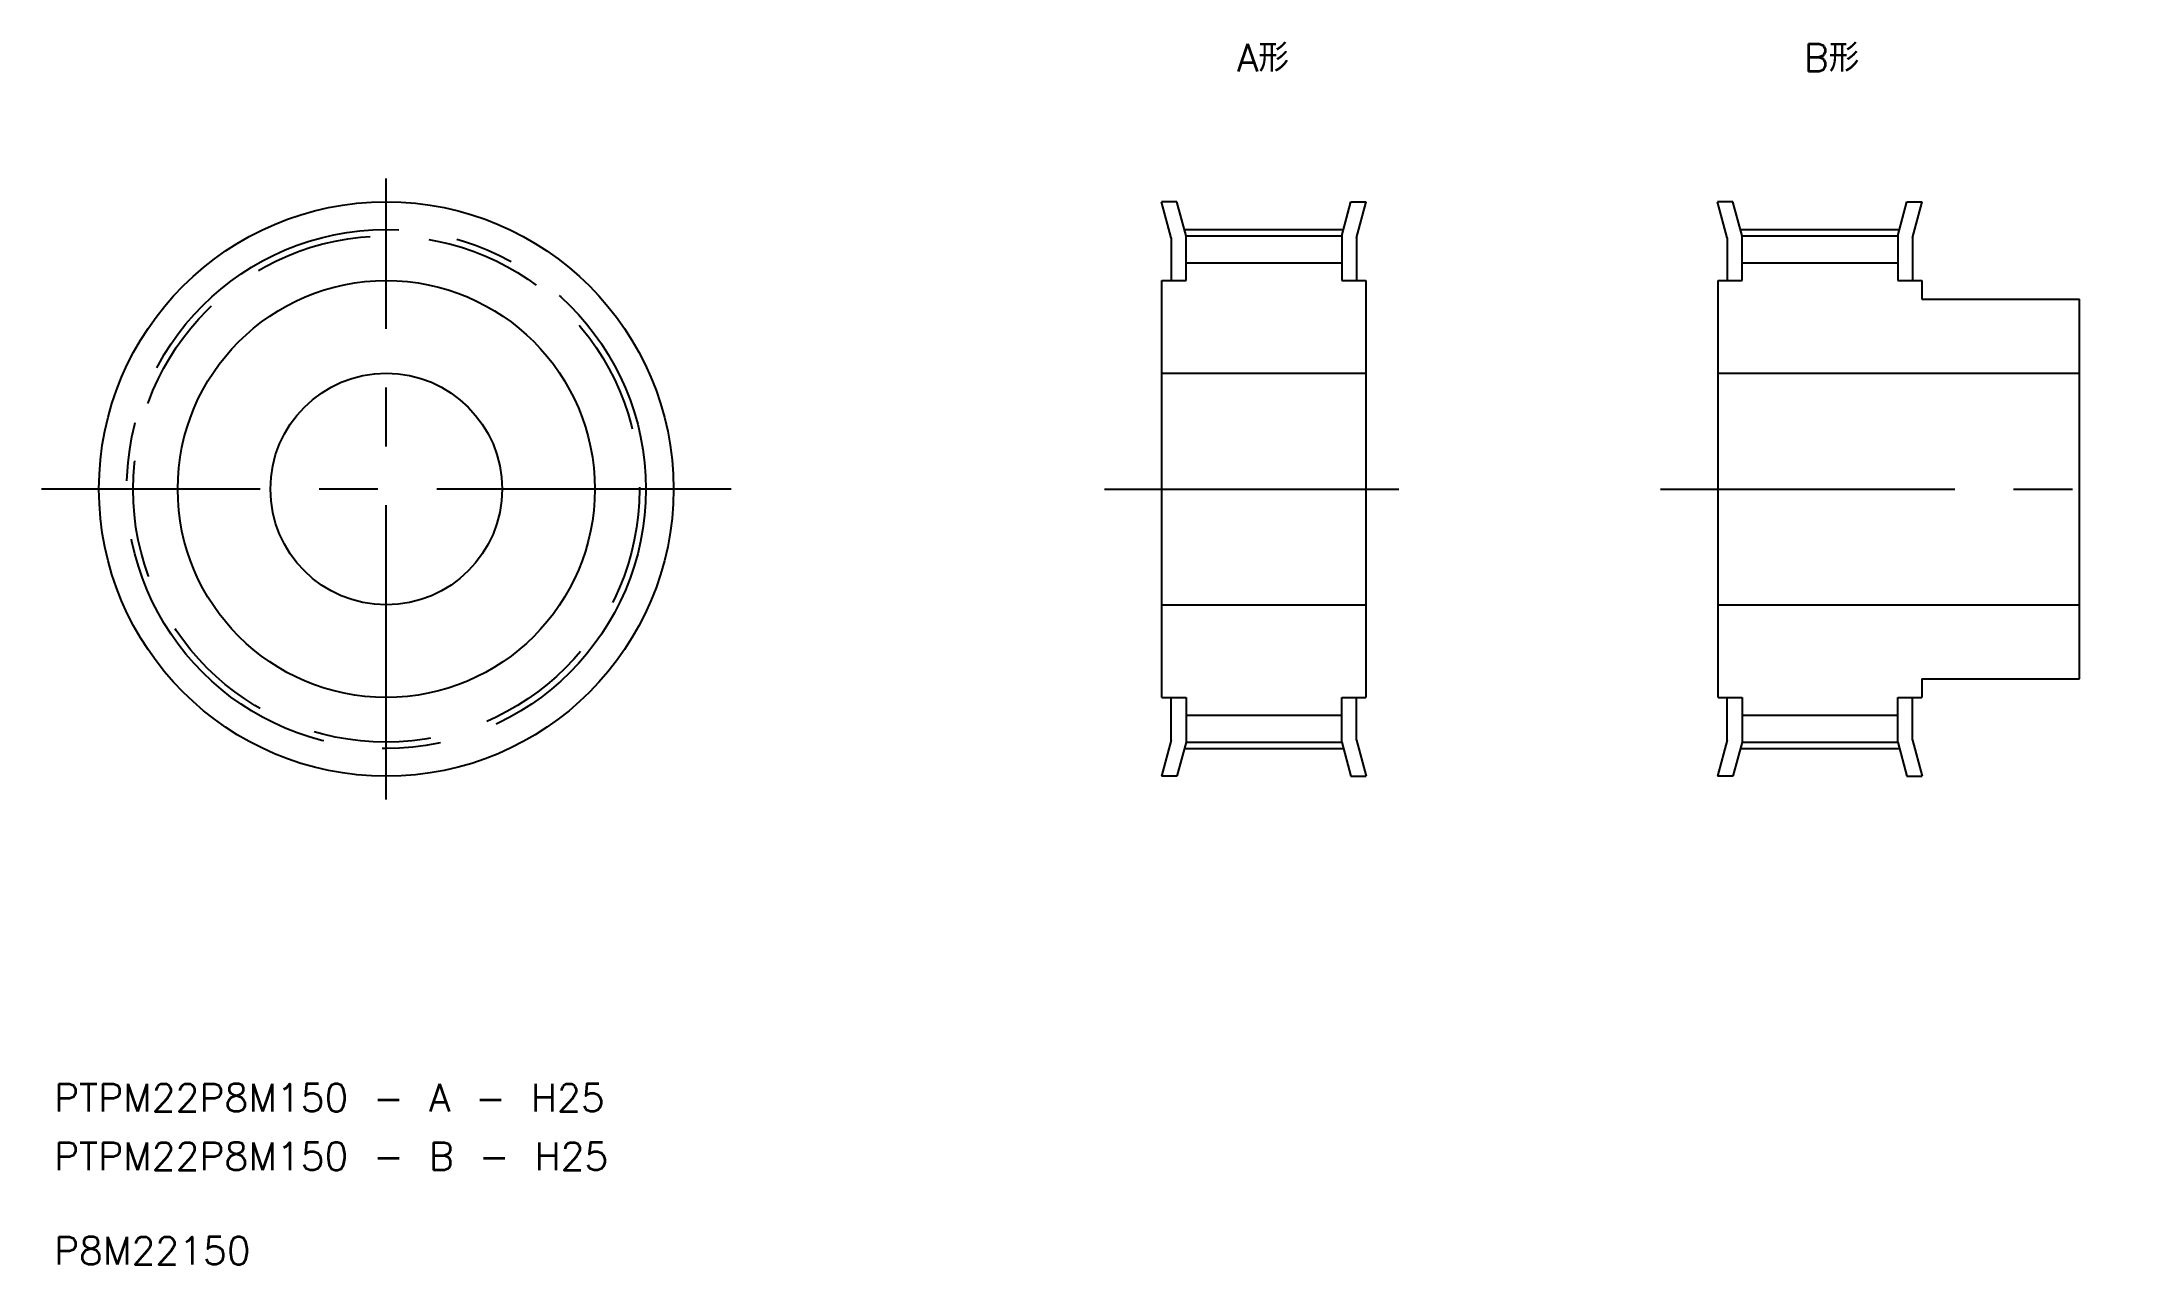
# Model space of a CAD drawing. Extents: x 20 to 244, y 0 to 132.
import ezdxf
from ezdxf.enums import TextEntityAlignment as Align

# ---------------------------------------------------------------- set-up
doc = ezdxf.new("R2010")
doc.units = 0
doc.header["$MEASUREMENT"] = 0
doc.linetypes.add('CENTER', pattern=[50.8, 31.75, -6.35, 6.35, -6.35])
doc.linetypes.add('DASHED', pattern=[19.05, 12.7, -6.35])
doc.layers.get('0').update_dxf_attribs({"linetype": 'CONTINUOUS'})
doc.layers.add('CENTER', color=1, linetype='CONTINUOUS')
doc.styles.get("Standard").update_dxf_attribs({"font": 'txt.shx', "bigfont": 'bigfont.shx'})

msp = doc.modelspace()

# ---------------------------------------------------------------- linework, layer by layer
at = {"color": 7, "linetype": 'Continuous'}
for p, q in [((143.01, 115.01), (141.36, 115.01)), ((142.4, 111.13), (141.36, 115.01)), ((144, 111.34), (143.01, 115.01)), ((160.8, 111.34), (161.78, 115.01)), ((161.78, 115.01), (163.44, 115.01)), ((162.4, 111.13), (163.44, 115.01)), ((202.4, 111.13), (201.36, 115.01)), ((203.01, 115.01), (201.36, 115.01)), ((204, 111.34), (203.01, 115.01)), ((220.8, 111.34), (221.78, 115.01)), ((221.78, 115.01), (223.44, 115.01)), ((222.4, 111.13), (223.44, 115.01)), ((142.4, 111.13), (142.4, 106.51)), ((144, 106.51), (144, 111.34)), ((144, 111.34), (160.8, 111.34)), ((160.8, 111.34), (160.8, 106.51)), ((162.4, 111.13), (162.4, 106.51)), ((202.4, 111.13), (202.4, 106.51)), ((204, 111.34), (220.8, 111.34)), ((204, 106.51), (204, 111.34)), ((220.8, 111.34), (220.8, 106.51)), ((222.4, 111.13), (222.4, 106.51)), ((144, 108.44), (160.8, 108.44)), ((204, 108.44), (220.8, 108.44)), ((141.4, 106.51), (144, 106.51)), ((141.4, 61.51), (141.4, 106.51)), ((160.8, 106.51), (163.4, 106.51)), ((163.4, 106.51), (163.4, 61.51)), ((201.4, 61.51), (201.4, 106.51)), ((201.4, 106.51), (204, 106.51)), ((220.8, 106.51), (223.4, 106.51)), ((223.4, 106.51), (223.4, 104.51)), ((223.4, 104.51), (240.4, 104.51)), ((240.4, 63.51), (240.4, 104.51)), ((141.4, 96.51), (163.4, 96.51)), ((201.4, 96.51), (240.4, 96.51)), ((141.4, 71.51), (163.4, 71.51)), ((201.4, 71.51), (240.4, 71.51)), ((223.4, 63.51), (223.4, 61.51)), ((223.4, 63.51), (240.4, 63.51)), ((141.4, 61.51), (144, 61.51)), ((142.4, 56.9), (142.4, 61.51)), ((144, 61.51), (144, 56.69)), ((160.8, 56.69), (160.8, 61.51)), ((160.8, 61.51), (163.4, 61.51)), ((162.4, 56.9), (162.4, 61.51)), ((201.4, 61.51), (204, 61.51)), ((202.4, 56.9), (202.4, 61.51)), ((204, 61.51), (204, 56.69)), ((220.8, 61.51), (223.4, 61.51)), ((220.8, 56.69), (220.8, 61.51)), ((222.4, 56.9), (222.4, 61.51)), ((144, 59.59), (160.8, 59.59)), ((204, 59.59), (220.8, 59.59)), ((142.4, 56.9), (141.36, 53.01)), ((144, 56.69), (143.01, 53.01)), ((144, 56.69), (160.8, 56.69)), ((160.8, 56.69), (161.78, 53.01)), ((162.4, 56.9), (163.44, 53.01)), ((202.4, 56.9), (201.36, 53.01)), ((204, 56.69), (203.01, 53.01)), ((204, 56.69), (220.8, 56.69)), ((220.8, 56.69), (221.78, 53.01)), ((222.4, 56.9), (223.44, 53.01)), ((143.01, 53.01), (141.36, 53.01)), ((161.78, 53.01), (163.44, 53.01)), ((203.01, 53.01), (201.36, 53.01)), ((221.78, 53.01), (223.44, 53.01))]:
    msp.add_line(p, q, dxfattribs=at)
for radius in [31, 22.5, 12.5]:
    msp.add_circle((57.7, 84.01), radius, dxfattribs=at)
at = {"color": 3, "linetype": 'DASHED'}
msp.add_circle((57.7, 84.01), 27.32, dxfattribs=at)
at = {"layer": 'CENTER', "color": 1, "linetype": 'CENTER'}
for p, q in [((57.7, 50.51), (57.7, 117.51)), ((143.82, 112.02), (160.98, 112.02)), ((203.82, 112.02), (220.98, 112.02)), ((94.9, 84.01), (20.5, 84.01)), ((135.2, 84.01), (167.4, 84.01)), ((195.2, 84.01), (244.4, 84.01)), ((143.82, 56), (160.98, 56)), ((203.82, 56), (220.98, 56))]:
    msp.add_line(p, q, dxfattribs=at)
msp.add_circle((57.7, 84.01), 28.01, dxfattribs=at)

# ---------------------------------------------------------------- texts
at = {"color": 7, "linetype": 'Continuous'}
for s, p in [('A形', (149.49, 128.16)), ('B形', (210.65, 128.16)), ('PTPM22P8M150 - A - H25', (21.85, 15.92)), ('PTPM22P8M150 - B - H25', (21.85, 9.6)), ('P8M22150', (21.85, -0.59))]:
    msp.add_text(s, height=3, dxfattribs=at).set_placement(p, align=Align.BOTTOM_LEFT)

doc.saveas('drawing.dxf')
